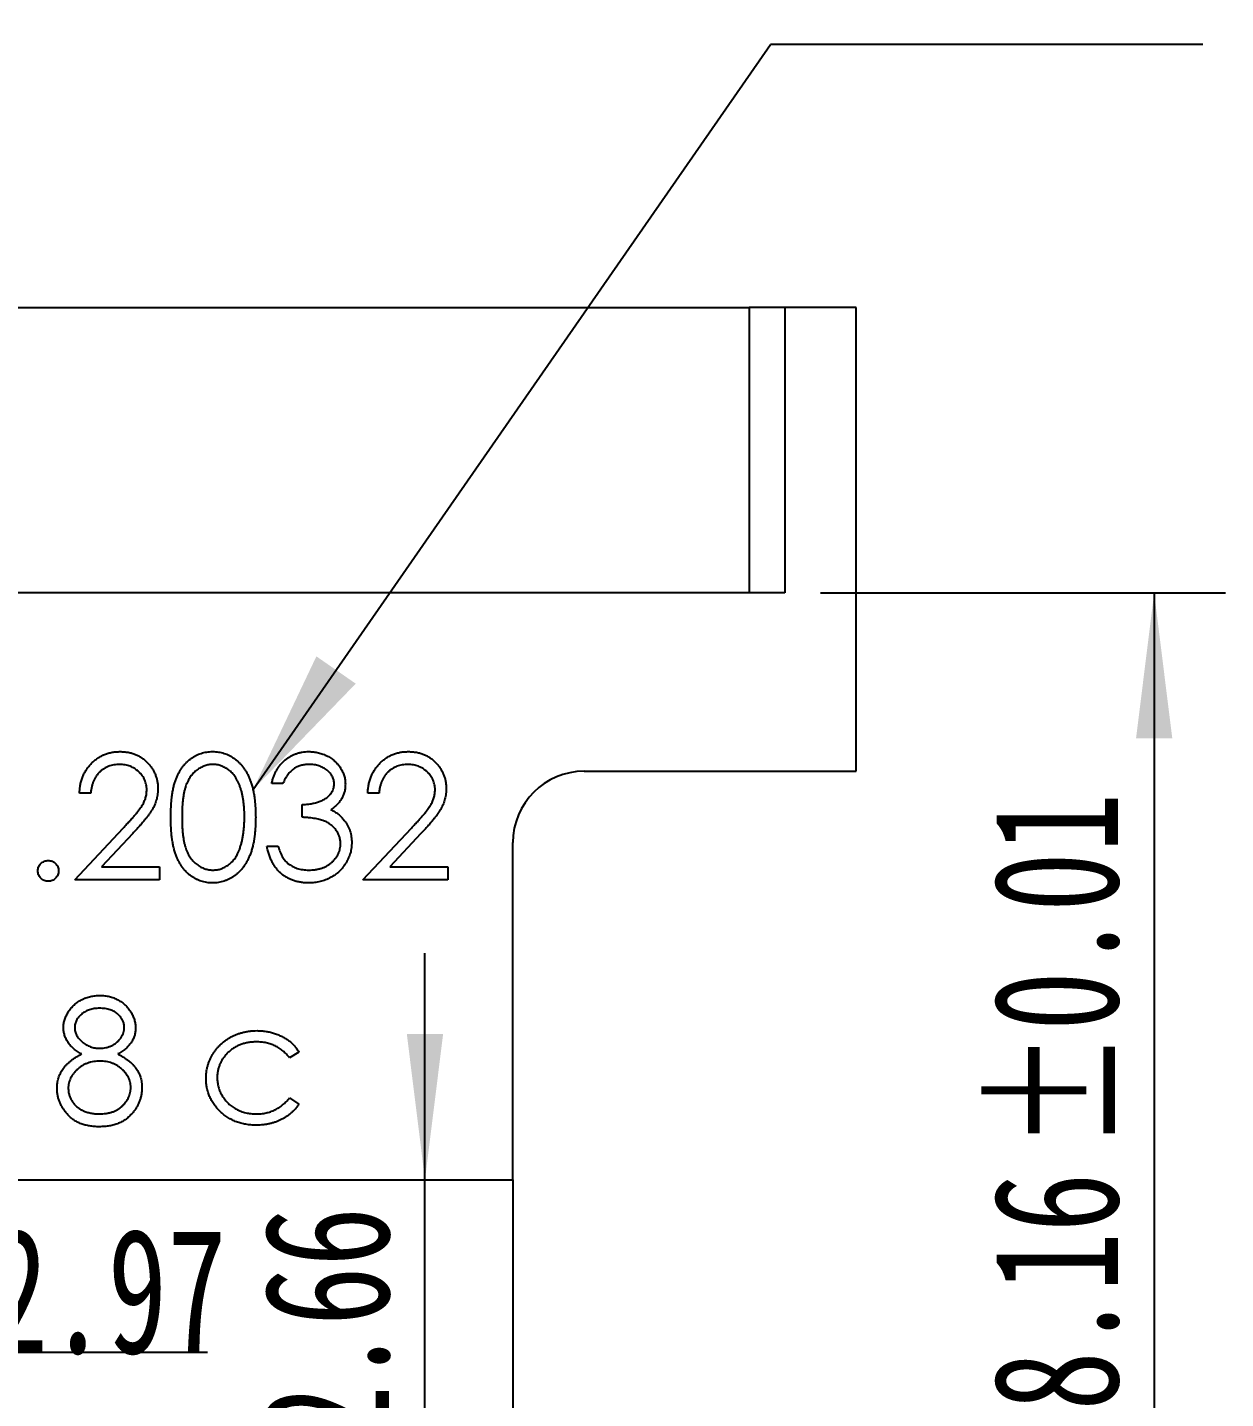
# Model space of a CAD drawing. Header units: millimetres. Extents: x 0 to 210, y 0 to 297.
# Drawn here: x 100.67 to 134.24, y 156.92 to 195.34 of the extents above; entities that cross this region are included whole.
import ezdxf

# ---------------------------------------------------------------- set-up
doc = ezdxf.new("R2010")
doc.units = ezdxf.units.MM
doc.layers.add('根据设置的颜色创建', color=7, linetype='Continuous', lineweight=25)
doc.styles.add('SLDTEXTSTYLE0', font='TXT', dxfattribs={"width": 0.7, "bigfont": 'bigfont'})
doc.styles.add('SLDTEXTSTYLE5', font='TXT', dxfattribs={"width": 0.7})
doc.dimstyles.new('SLDDIMSTYLE1', dxfattribs={"dimtxt": 3.5, "dimasz": 4.08, "dimexe": 0, "dimexo": 0.0625, "dimgap": 0.875, "dimtad": 2, "dimrnd": 1e-09, "dimzin": 12, "dimdsep": 46, "dimtxsty": 'SLDTEXTSTYLE5', "dimsah": 1, "dimcen": 0.09, "dimadec": 0, "dimazin": 3, "dimtfac": 1, "dimtmove": 0, "dimatfit": 0, "dimfxl": 0, "dimfrac": 2, "dimtolj": 1, "dimtzin": 12, "dimarcsym": 0})
doc.dimstyles.new('SLDDIMSTYLE3', dxfattribs={"dimtxt": 3.5, "dimasz": 4.08, "dimexe": 0, "dimexo": 0.0625, "dimgap": 0.875, "dimtad": 2, "dimrnd": 1e-09, "dimzin": 12, "dimdsep": 46, "dimtxsty": 'SLDTEXTSTYLE5', "dimsah": 1, "dimcen": 0.09, "dimadec": 0, "dimazin": 3, "dimtol": 1, "dimtp": 0.01, "dimtm": 0.01, "dimtfac": 1, "dimtofl": 0, "dimtmove": 0, "dimatfit": 3, "dimfxl": 0, "dimfrac": 2, "dimtolj": 1, "dimarcsym": 0})
doc.dimstyles.new('SLDDIMSTYLE4', dxfattribs={"dimtxt": 3.5, "dimasz": 4.08, "dimexe": 0, "dimexo": 0.0625, "dimgap": 0.875, "dimtad": 0, "dimtih": 1, "dimtoh": 1, "dimrnd": 1e-09, "dimzin": 12, "dimdsep": 46, "dimtxsty": 'SLDTEXTSTYLE5', "dimsah": 1, "dimcen": 0, "dimadec": 0, "dimazin": 3, "dimtfac": 1, "dimtofl": 0, "dimtmove": 1, "dimatfit": 3, "dimfxl": 0, "dimfrac": 2, "dimtolj": 1, "dimtzin": 12, "dimarcsym": 0})
doc.dimstyles.new('SLDDIMSTYLE6', dxfattribs={"dimtxt": 0.18, "dimasz": 4.08, "dimexe": 0, "dimexo": 0.0625, "dimgap": 0, "dimtad": 0, "dimtih": 1, "dimtoh": 1, "dimdec": 0, "dimrnd": 1e-09, "dimzin": 0, "dimdsep": 46, "dimtxsty": 'Standard', "dimsah": 1, "dimcen": 0.09, "dimadec": 0, "dimazin": 0, "dimtfac": 4.08, "dimtdec": 0, "dimtofl": 0, "dimtmove": 0, "dimatfit": 3, "dimfxl": 0, "dimfrac": 2, "dimtolj": 1, "dimtzin": 0, "dimarcsym": 0})

# ---------------------------------------------------------------- blocks, each defined once
blk = doc.blocks.new('_D_1')
at = {"layer": '根据设置的颜色创建'}
for p, q in [((111.808, 163.052), (111.808, 169.402)), ((111.808, 150.393), (111.808, 163.052)), ((111.808, 150.393), (111.808, 144.043))]:
    blk.add_line(p, q, dxfattribs=at)
for points in [[(111.808, 163.052), (112.316, 167.132), (111.3, 167.132)], [(111.808, 150.393), (111.3, 146.313), (112.316, 146.313)]]:
    blk.add_solid(points, dxfattribs=at)
at = {"layer": '根据设置的颜色创建', "insert": (107.296, 153.955), "char_height": 3.5, "attachment_point": 1, "rotation": 90, "style": 'SLDTEXTSTYLE5'}
blk.add_mtext('12.66', dxfattribs=at)
blk = doc.blocks.new('_D_5')
at = {"layer": '根据设置的颜色创建'}
for p, q in [((122.891, 179.499), (134.237, 179.499)), ((132.237, 179.499), (132.237, 131.343)), ((129.769, 131.343), (134.237, 131.343))]:
    blk.add_line(p, q, dxfattribs=at)
for points in [[(132.237, 179.499), (131.729, 175.419), (132.745, 175.419)], [(132.237, 131.343), (132.745, 135.423), (131.729, 135.423)]]:
    blk.add_solid(points, dxfattribs=at)
at = {"layer": '根据设置的颜色创建', "char_height": 3.5, "attachment_point": 1, "rotation": 90, "style": 'SLDTEXTSTYLE5'}
for s, insert in [('±0.01', (127.726, 163.893)), ('48.16', (127.726, 154.914))]:
    blk.add_mtext(s, dxfattribs=dict(at, insert=insert))
blk = doc.blocks.new('SW_SYMBOL_HOLE_DEPTH')
at = {"layer": '根据设置的颜色创建', "color": 0}
for p, q in [((0, 875), (800, 875)), ((400, 875), (400, 75)), ((100, 555), (400, 75)), ((700, 555), (400, 75))]:
    blk.add_line(p, q, dxfattribs=at)
blk = doc.blocks.new('_D_7')
at = {"layer": '根据设置的颜色创建'}
for p, q in [((85.036, 163.729), (80.362, 168.027)), ((85.036, 163.729), (91.03, 158.217)), ((91.03, 158.217), (105.712, 158.217))]:
    blk.add_line(p, q, dxfattribs=at)
blk.add_solid([(85.036, 163.729), (82.377, 166.865), (81.689, 166.117)], dxfattribs=at)
at = {"layer": '根据设置的颜色创建', "xscale": 0.004511737089201878, "yscale": 0.004511737089201878, "zscale": 0.004511737089201878}
blk.add_blockref('SW_SYMBOL_HOLE_DEPTH', (95.684, 157.698), dxfattribs=at)
at = {"layer": '根据设置的颜色创建', "char_height": 3.5, "attachment_point": 1, "style": 'SLDTEXTSTYLE5'}
for s, insert in [('R1', (92.617, 161.689)), ('2.97', (99.583, 161.689))]:
    blk.add_mtext(s, dxfattribs=dict(at, insert=insert))
blk = doc.blocks.new('SW_NOTE_0_1')
at = {"layer": '根据设置的颜色创建', "color": 0}
blk.add_line((12.12, 0), (0, 0), dxfattribs=at)
at = {"layer": '根据设置的颜色创建', "color": 0, "insert": (0.441, 4.599), "char_height": 3.5, "attachment_point": 1, "style": 'SLDTEXTSTYLE0'}
blk.add_mtext('激光打标', dxfattribs=at)

msp = doc.modelspace()

# ---------------------------------------------------------------- linework, layer by layer
at = {"color": 7, "linetype": 'Continuous', "lineweight": 25}
for p, q in [((74.891, 187.499), (120.891, 187.499)), ((120.891, 187.499), (120.891, 179.499)), ((121.891, 187.499), (120.891, 187.499)), ((121.891, 187.499), (121.891, 179.499)), ((123.891, 187.499), (121.891, 187.499)), ((123.891, 174.499), (123.891, 187.499)), ((121.891, 179.499), (74.891, 179.499)), ((116.269, 174.499), (123.891, 174.499)), ((107.827, 174.153), (107.513, 174.153)), ((102.443, 173.883), (102.129, 173.883)), ((110.52, 173.883), (110.206, 173.883)), ((108.366, 173.21), (108.366, 173.569)), ((101.994, 171.46), (103.351, 172.909)), ((103.619, 172.754), (102.744, 171.819)), ((110.071, 171.46), (111.428, 172.909)), ((111.696, 172.754), (110.821, 171.819)), ((107.379, 172.403), (107.693, 172.403)), ((114.269, 163.052), (114.269, 172.499)), ((102.744, 171.819), (104.372, 171.819)), ((104.372, 171.819), (104.372, 171.46)), ((110.821, 171.819), (112.449, 171.819)), ((112.449, 171.819), (112.449, 171.46)), ((104.372, 171.46), (101.994, 171.46)), ((112.449, 171.46), (110.071, 171.46)), ((108.276, 166.63), (108.013, 166.467)), ((108.013, 165.345), (108.276, 165.172)), ((86.772, 163.052), (114.269, 163.052)), ((114.269, 163.052), (114.269, 150.393))]:
    msp.add_line(p, q, dxfattribs=at)
msp.add_arc((116.269, 172.499), 2, 90, 180, dxfattribs=at)
for points, knots in [([(102.129, 173.883), (102.131, 173.925), (102.135, 174.007), (102.154, 174.126), (102.181, 174.24), (102.219, 174.348), (102.266, 174.451), (102.323, 174.548), (102.39, 174.639), (102.466, 174.723), (102.549, 174.8), (102.638, 174.867), (102.732, 174.923), (102.83, 174.97), (102.934, 175.006), (103.041, 175.032), (103.154, 175.048), (103.231, 175.049), (103.27, 175.05)], [0, 0, 0, 0, 0.068791, 0.135103, 0.198979, 0.261904, 0.323495, 0.385195, 0.446969, 0.509765, 0.572251, 0.633405, 0.693251, 0.752583, 0.812579, 0.873275, 0.93555, 1, 1, 1, 1]), ([(103.27, 175.05), (103.309, 175.049), (103.384, 175.047), (103.494, 175.032), (103.599, 175.008), (103.698, 174.975), (103.791, 174.93), (103.878, 174.877), (103.961, 174.814), (104.036, 174.741), (104.104, 174.663), (104.164, 174.579), (104.214, 174.493), (104.256, 174.404), (104.287, 174.31), (104.311, 174.213), (104.324, 174.112), (104.326, 174.044), (104.327, 174.01)], [0, 0, 0, 0, 0.069475, 0.136517, 0.200789, 0.26383, 0.325735, 0.387291, 0.449509, 0.512968, 0.576275, 0.63758, 0.697903, 0.757172, 0.816599, 0.876653, 0.93729, 1, 1, 1, 1]), ([(104.686, 173.209), (104.687, 173.265), (104.687, 173.374), (104.694, 173.533), (104.706, 173.682), (104.722, 173.821), (104.742, 173.95), (104.768, 174.069), (104.798, 174.179), (104.833, 174.28), (104.872, 174.372), (104.914, 174.459), (104.962, 174.539), (105.012, 174.614), (105.066, 174.683), (105.123, 174.746), (105.186, 174.803), (105.251, 174.855), (105.32, 174.901), (105.391, 174.941), (105.464, 174.975), (105.539, 175.002), (105.615, 175.024), (105.694, 175.039), (105.775, 175.049), (105.829, 175.05), (105.857, 175.05)], [0, 0, 0, 0, 0.068595, 0.133246, 0.194313, 0.251279, 0.304513, 0.354235, 0.400481, 0.443411, 0.484015, 0.523252, 0.561042, 0.5979, 0.633518, 0.668314, 0.702496, 0.736685, 0.770293, 0.803437, 0.835913, 0.86846, 0.900847, 0.933467, 0.966258, 1, 1, 1, 1]), ([(105.857, 175.05), (105.884, 175.05), (105.94, 175.049), (106.022, 175.039), (106.102, 175.024), (106.179, 175.002), (106.255, 174.975), (106.329, 174.941), (106.402, 174.901), (106.471, 174.854), (106.538, 174.802), (106.602, 174.744), (106.661, 174.679), (106.718, 174.608), (106.77, 174.531), (106.82, 174.448), (106.864, 174.358), (106.907, 174.263), (106.944, 174.16), (106.977, 174.049), (107.004, 173.93), (107.026, 173.802), (107.043, 173.665), (107.056, 173.521), (107.063, 173.367), (107.064, 173.263), (107.065, 173.209)], [0, 0, 0, 0, 0.033788, 0.067194, 0.099862, 0.132567, 0.165151, 0.197913, 0.231319, 0.265083, 0.299255, 0.334399, 0.369943, 0.406284, 0.444064, 0.482998, 0.523354, 0.565537, 0.609613, 0.656391, 0.705885, 0.758325, 0.813832, 0.872795, 0.934722, 1, 1, 1, 1]), ([(107.513, 174.153), (107.522, 174.188), (107.538, 174.257), (107.573, 174.355), (107.611, 174.448), (107.656, 174.534), (107.706, 174.615), (107.763, 174.689), (107.824, 174.757), (107.892, 174.818), (107.963, 174.873), (108.038, 174.92), (108.117, 174.96), (108.198, 174.993), (108.283, 175.018), (108.371, 175.037), (108.462, 175.048), (108.524, 175.049), (108.555, 175.05)], [0, 0, 0, 0, 0.0726253, 0.1419766, 0.2089849, 0.2739569, 0.3368893, 0.398745, 0.4601159, 0.5208249, 0.5809945, 0.6401519, 0.6986225, 0.7572711, 0.8164267, 0.876254, 0.9371653, 1, 1, 1, 1]), ([(108.555, 175.05), (108.601, 175.049), (108.691, 175.046), (108.824, 175.021), (108.952, 174.982), (109.074, 174.927), (109.187, 174.86), (109.288, 174.78), (109.375, 174.689), (109.448, 174.588), (109.505, 174.48), (109.547, 174.37), (109.572, 174.256), (109.576, 174.179), (109.577, 174.141)], [0, 0, 0, 0, 0.090254, 0.17854, 0.266093, 0.354631, 0.441886, 0.525747, 0.608114, 0.690197, 0.770821, 0.848326, 0.924012, 1, 1, 1, 1]), ([(110.206, 173.883), (110.208, 173.925), (110.212, 174.007), (110.231, 174.126), (110.257, 174.24), (110.296, 174.348), (110.343, 174.451), (110.4, 174.548), (110.467, 174.639), (110.543, 174.723), (110.626, 174.8), (110.715, 174.867), (110.809, 174.923), (110.907, 174.97), (111.01, 175.006), (111.118, 175.032), (111.231, 175.048), (111.308, 175.049), (111.347, 175.05)], [0, 0, 0, 0, 0.068791, 0.135103, 0.198979, 0.261904, 0.323495, 0.385195, 0.446969, 0.509765, 0.572251, 0.633405, 0.693251, 0.752583, 0.812579, 0.873275, 0.93555, 1, 1, 1, 1]), ([(111.347, 175.05), (111.385, 175.049), (111.461, 175.047), (111.571, 175.032), (111.676, 175.008), (111.775, 174.975), (111.868, 174.93), (111.955, 174.877), (112.038, 174.814), (112.113, 174.741), (112.181, 174.663), (112.241, 174.579), (112.291, 174.493), (112.333, 174.404), (112.364, 174.31), (112.388, 174.213), (112.401, 174.112), (112.403, 174.044), (112.404, 174.01)], [0, 0, 0, 0, 0.0694755, 0.1365168, 0.2007888, 0.2638297, 0.325735, 0.3872907, 0.4495092, 0.5129678, 0.5762752, 0.6375801, 0.6979026, 0.7571721, 0.8165985, 0.8766532, 0.9372896, 1, 1, 1, 1]), ([(103.254, 174.691), (103.227, 174.69), (103.173, 174.689), (103.094, 174.679), (103.019, 174.662), (102.947, 174.639), (102.878, 174.61), (102.813, 174.573), (102.752, 174.529), (102.695, 174.479), (102.642, 174.424), (102.596, 174.363), (102.555, 174.296), (102.52, 174.224), (102.491, 174.146), (102.469, 174.063), (102.452, 173.975), (102.446, 173.915), (102.443, 173.883)], [0, 0, 0, 0, 0.064439, 0.126547, 0.186887, 0.245878, 0.304041, 0.362191, 0.420976, 0.48066, 0.5406, 0.600689, 0.661936, 0.724443, 0.789038, 0.856314, 0.926352, 1, 1, 1, 1]), ([(104.013, 173.982), (104.013, 174.005), (104.011, 174.053), (104, 174.122), (103.984, 174.188), (103.96, 174.252), (103.928, 174.314), (103.89, 174.372), (103.845, 174.429), (103.794, 174.482), (103.737, 174.531), (103.678, 174.574), (103.615, 174.61), (103.549, 174.64), (103.479, 174.663), (103.407, 174.679), (103.332, 174.689), (103.28, 174.69), (103.254, 174.691)], [0, 0, 0, 0, 0.061965, 0.122122, 0.180988, 0.239933, 0.299906, 0.359989, 0.421776, 0.486576, 0.551535, 0.615018, 0.677259, 0.73973, 0.80305, 0.866495, 0.931973, 1, 1, 1, 1]), ([(105.867, 174.691), (105.828, 174.689), (105.751, 174.685), (105.636, 174.656), (105.527, 174.606), (105.439, 174.551), (105.373, 174.499), (105.326, 174.454), (105.281, 174.404), (105.241, 174.35), (105.203, 174.291), (105.168, 174.228), (105.136, 174.16), (105.107, 174.088), (105.081, 174.008), (105.06, 173.92), (105.041, 173.824), (105.027, 173.718), (105.015, 173.604), (105.007, 173.481), (105.001, 173.349), (105.001, 173.257), (105.001, 173.21)], [0, 0, 0, 0, 0.0603866, 0.1208832, 0.1827546, 0.247811, 0.2812991, 0.3150876, 0.3497024, 0.3848566, 0.4209662, 0.4585112, 0.4971747, 0.537602, 0.580503, 0.6274675, 0.6783882, 0.7339832, 0.7937467, 0.8577137, 0.9266979, 1, 1, 1, 1]), ([(106.751, 173.21), (106.75, 173.252), (106.749, 173.335), (106.745, 173.455), (106.734, 173.57), (106.722, 173.679), (106.705, 173.781), (106.686, 173.879), (106.661, 173.97), (106.634, 174.056), (106.603, 174.135), (106.569, 174.209), (106.533, 174.278), (106.494, 174.342), (106.452, 174.4), (106.406, 174.451), (106.358, 174.498), (106.292, 174.552), (106.204, 174.606), (106.095, 174.656), (105.982, 174.685), (105.905, 174.689), (105.867, 174.691)], [0, 0, 0, 0, 0.065681, 0.128486, 0.188175, 0.245106, 0.299448, 0.350823, 0.399942, 0.446672, 0.491255, 0.533376, 0.573853, 0.612526, 0.649597, 0.685532, 0.720106, 0.753838, 0.818925, 0.880493, 0.940311, 1, 1, 1, 1]), ([(108.559, 174.691), (108.52, 174.69), (108.442, 174.687), (108.329, 174.663), (108.225, 174.625), (108.145, 174.58), (108.087, 174.535), (108.044, 174.496), (108.003, 174.453), (107.965, 174.402), (107.927, 174.348), (107.892, 174.288), (107.858, 174.222), (107.838, 174.176), (107.827, 174.153)], [0, 0, 0, 0, 0.122712, 0.239685, 0.351816, 0.463766, 0.520818, 0.579448, 0.640604, 0.705298, 0.773634, 0.844669, 0.920057, 1, 1, 1, 1]), ([(109.263, 174.142), (109.263, 174.16), (109.262, 174.197), (109.252, 174.25), (109.236, 174.301), (109.215, 174.351), (109.186, 174.399), (109.151, 174.444), (109.11, 174.488), (109.064, 174.529), (109.013, 174.567), (108.958, 174.6), (108.899, 174.628), (108.838, 174.652), (108.773, 174.669), (108.704, 174.682), (108.633, 174.689), (108.584, 174.691), (108.559, 174.691)], [0, 0, 0, 0, 0.055275, 0.109966, 0.163247, 0.218076, 0.273301, 0.330909, 0.390995, 0.454176, 0.518862, 0.583311, 0.648517, 0.715031, 0.782502, 0.852323, 0.924928, 1, 1, 1, 1]), ([(111.331, 174.691), (111.304, 174.69), (111.25, 174.689), (111.171, 174.679), (111.096, 174.662), (111.024, 174.639), (110.955, 174.61), (110.89, 174.573), (110.829, 174.529), (110.772, 174.479), (110.719, 174.424), (110.673, 174.363), (110.632, 174.296), (110.597, 174.224), (110.568, 174.146), (110.546, 174.063), (110.529, 173.975), (110.523, 173.915), (110.52, 173.883)], [0, 0, 0, 0, 0.064439, 0.126547, 0.186887, 0.245878, 0.304041, 0.362191, 0.420976, 0.48066, 0.5406, 0.600689, 0.661936, 0.724443, 0.789038, 0.856314, 0.926352, 1, 1, 1, 1]), ([(112.09, 173.982), (112.09, 174.005), (112.088, 174.053), (112.077, 174.122), (112.061, 174.188), (112.037, 174.252), (112.005, 174.314), (111.967, 174.372), (111.922, 174.429), (111.871, 174.482), (111.814, 174.531), (111.755, 174.574), (111.692, 174.61), (111.626, 174.64), (111.556, 174.663), (111.484, 174.679), (111.409, 174.689), (111.357, 174.69), (111.331, 174.691)], [0, 0, 0, 0, 0.061965, 0.122122, 0.180988, 0.239933, 0.299906, 0.359989, 0.421776, 0.486576, 0.551535, 0.615018, 0.677259, 0.73973, 0.80305, 0.866495, 0.931973, 1, 1, 1, 1]), ([(108.366, 173.569), (108.409, 173.57), (108.494, 173.571), (108.618, 173.589), (108.736, 173.613), (108.847, 173.65), (108.947, 173.693), (109.035, 173.743), (109.108, 173.798), (109.165, 173.86), (109.209, 173.926), (109.241, 173.995), (109.26, 174.068), (109.262, 174.117), (109.263, 174.142)], [0, 0, 0, 0, 0.110166, 0.215787, 0.318027, 0.417574, 0.51165, 0.596162, 0.672935, 0.74367, 0.810677, 0.874059, 0.936696, 1, 1, 1, 1]), ([(109.577, 174.141), (109.576, 174.104), (109.574, 174.031), (109.555, 173.926), (109.522, 173.826), (109.477, 173.732), (109.419, 173.644), (109.348, 173.563), (109.265, 173.487), (109.201, 173.443), (109.169, 173.421)], [0, 0, 0, 0, 0.128068, 0.250608, 0.37063, 0.490072, 0.610375, 0.734313, 0.863217, 1, 1, 1, 1]), ([(103.351, 172.909), (103.385, 172.943), (103.448, 173.01), (103.538, 173.106), (103.618, 173.196), (103.69, 173.279), (103.752, 173.355), (103.807, 173.424), (103.851, 173.486), (103.899, 173.559), (103.945, 173.648), (103.985, 173.756), (104.009, 173.868), (104.012, 173.944), (104.013, 173.982)], [0, 0, 0, 0, 0.110803, 0.212829, 0.306101, 0.390647, 0.466924, 0.534481, 0.593587, 0.644557, 0.7362, 0.825024, 0.911986, 1, 1, 1, 1]), ([(104.327, 174.01), (104.326, 173.961), (104.322, 173.864), (104.294, 173.722), (104.249, 173.585), (104.195, 173.474), (104.14, 173.385), (104.091, 173.311), (104.034, 173.232), (103.967, 173.148), (103.893, 173.057), (103.81, 172.961), (103.717, 172.859), (103.653, 172.79), (103.619, 172.754)], [0, 0, 0, 0, 0.098702, 0.195672, 0.292422, 0.391343, 0.444462, 0.504229, 0.570352, 0.642546, 0.722288, 0.807921, 0.90047, 1, 1, 1, 1]), ([(111.428, 172.909), (111.461, 172.943), (111.525, 173.01), (111.615, 173.106), (111.695, 173.196), (111.767, 173.279), (111.829, 173.355), (111.884, 173.424), (111.928, 173.486), (111.976, 173.559), (112.022, 173.648), (112.062, 173.756), (112.086, 173.868), (112.089, 173.944), (112.09, 173.982)], [0, 0, 0, 0, 0.110803, 0.212829, 0.306101, 0.390647, 0.466924, 0.534481, 0.593587, 0.644557, 0.7362, 0.825024, 0.911986, 1, 1, 1, 1]), ([(112.404, 174.01), (112.403, 173.961), (112.399, 173.864), (112.371, 173.722), (112.326, 173.585), (112.272, 173.474), (112.217, 173.385), (112.168, 173.311), (112.111, 173.232), (112.044, 173.148), (111.97, 173.057), (111.887, 172.961), (111.794, 172.859), (111.73, 172.79), (111.696, 172.754)], [0, 0, 0, 0, 0.098702, 0.195672, 0.292422, 0.391343, 0.444462, 0.504229, 0.570352, 0.642546, 0.722288, 0.807921, 0.90047, 1, 1, 1, 1]), ([(109.169, 173.421), (109.206, 173.403), (109.28, 173.367), (109.38, 173.297), (109.472, 173.217), (109.522, 173.154), (109.548, 173.122)], [0, 0, 0, 0, 0.2538796, 0.5030089, 0.7502911, 1, 1, 1, 1]), ([(105.857, 171.371), (105.829, 171.371), (105.775, 171.372), (105.694, 171.381), (105.616, 171.397), (105.539, 171.418), (105.465, 171.444), (105.393, 171.479), (105.322, 171.518), (105.254, 171.563), (105.189, 171.614), (105.127, 171.671), (105.069, 171.734), (105.016, 171.804), (104.965, 171.879), (104.918, 171.959), (104.874, 172.046), (104.835, 172.14), (104.8, 172.241), (104.768, 172.351), (104.744, 172.471), (104.723, 172.6), (104.706, 172.739), (104.695, 172.887), (104.687, 173.045), (104.687, 173.153), (104.686, 173.209)], [0, 0, 0, 0, 0.033787, 0.066622, 0.099285, 0.131361, 0.163585, 0.196104, 0.228902, 0.262158, 0.295991, 0.330218, 0.36506, 0.400951, 0.43762, 0.475708, 0.515381, 0.556414, 0.599765, 0.646424, 0.696431, 0.749782, 0.806573, 0.867436, 0.931887, 1, 1, 1, 1]), ([(105.001, 173.21), (105.001, 173.164), (105.001, 173.073), (105.007, 172.941), (105.015, 172.818), (105.026, 172.704), (105.042, 172.599), (105.059, 172.502), (105.081, 172.414), (105.106, 172.334), (105.135, 172.262), (105.167, 172.194), (105.201, 172.131), (105.239, 172.072), (105.281, 172.018), (105.325, 171.968), (105.373, 171.923), (105.439, 171.87), (105.527, 171.814), (105.638, 171.766), (105.751, 171.735), (105.829, 171.731), (105.867, 171.73)], [0, 0, 0, 0, 0.072951, 0.141584, 0.205926, 0.265301, 0.320597, 0.371817, 0.41879, 0.461699, 0.502134, 0.540804, 0.578181, 0.614297, 0.649678, 0.684299, 0.718359, 0.752081, 0.817652, 0.879722, 0.939966, 1, 1, 1, 1]), ([(107.065, 173.209), (107.064, 173.155), (107.063, 173.051), (107.056, 172.899), (107.043, 172.755), (107.027, 172.619), (107.004, 172.492), (106.977, 172.373), (106.946, 172.262), (106.908, 172.16), (106.867, 172.065), (106.822, 171.976), (106.774, 171.893), (106.721, 171.816), (106.665, 171.745), (106.604, 171.68), (106.541, 171.621), (106.473, 171.568), (106.403, 171.522), (106.331, 171.481), (106.256, 171.448), (106.18, 171.419), (106.102, 171.397), (106.022, 171.382), (105.94, 171.372), (105.884, 171.371), (105.857, 171.371)], [0, 0, 0, 0, 0.065063, 0.126773, 0.185516, 0.240765, 0.29298, 0.34225, 0.388919, 0.432776, 0.474628, 0.514775, 0.553606, 0.591426, 0.628028, 0.663804, 0.698984, 0.733591, 0.767628, 0.801208, 0.834264, 0.866981, 0.89972, 0.932702, 0.966176, 1, 1, 1, 1]), ([(106.618, 172.33), (106.629, 172.362), (106.65, 172.425), (106.678, 172.523), (106.699, 172.627), (106.719, 172.734), (106.732, 172.846), (106.743, 172.964), (106.749, 173.085), (106.75, 173.168), (106.751, 173.21)], [0, 0, 0, 0, 0.1105883, 0.2245418, 0.3425035, 0.4643241, 0.590756, 0.7222275, 0.8588428, 1, 1, 1, 1]), ([(109.443, 172.47), (109.441, 172.503), (109.438, 172.568), (109.415, 172.663), (109.377, 172.756), (109.323, 172.843), (109.258, 172.923), (109.181, 172.996), (109.093, 173.055), (109.012, 173.096), (108.94, 173.124), (108.879, 173.143), (108.81, 173.159), (108.735, 173.173), (108.653, 173.186), (108.563, 173.196), (108.467, 173.205), (108.4, 173.208), (108.366, 173.21)], [0, 0, 0, 0, 0.066909, 0.133485, 0.201035, 0.271234, 0.34288, 0.413836, 0.485977, 0.56023, 0.599884, 0.644055, 0.691892, 0.744688, 0.801492, 0.862858, 0.929328, 1, 1, 1, 1]), ([(109.548, 173.122), (109.565, 173.099), (109.598, 173.053), (109.639, 172.98), (109.677, 172.905), (109.706, 172.828), (109.729, 172.749), (109.745, 172.668), (109.755, 172.585), (109.756, 172.528), (109.757, 172.5)], [0, 0, 0, 0, 0.128136, 0.254173, 0.378112, 0.501712, 0.623986, 0.747096, 0.872875, 1, 1, 1, 1]), ([(105.867, 171.73), (105.906, 171.731), (105.983, 171.734), (106.096, 171.765), (106.206, 171.812), (106.292, 171.867), (106.358, 171.919), (106.405, 171.963), (106.448, 172.013), (106.489, 172.067), (106.526, 172.126), (106.56, 172.19), (106.591, 172.258), (106.609, 172.306), (106.618, 172.33)], [0, 0, 0, 0, 0.1128134, 0.2253939, 0.3395948, 0.4596754, 0.5217352, 0.5839258, 0.6481741, 0.713881, 0.7810045, 0.8514509, 0.9240507, 1, 1, 1, 1]), ([(108.546, 171.371), (108.509, 171.371), (108.435, 171.373), (108.327, 171.385), (108.223, 171.406), (108.125, 171.435), (108.031, 171.471), (107.942, 171.517), (107.858, 171.57), (107.779, 171.632), (107.705, 171.701), (107.638, 171.779), (107.577, 171.864), (107.524, 171.957), (107.477, 172.057), (107.437, 172.165), (107.403, 172.281), (107.387, 172.361), (107.379, 172.403)], [0, 0, 0, 0, 0.065541, 0.128963, 0.190377, 0.250092, 0.308548, 0.366398, 0.424542, 0.48317, 0.542243, 0.601739, 0.662506, 0.724856, 0.789128, 0.856346, 0.926295, 1, 1, 1, 1]), ([(107.693, 172.403), (107.701, 172.376), (107.717, 172.323), (107.744, 172.248), (107.775, 172.179), (107.808, 172.115), (107.843, 172.057), (107.882, 172.006), (107.922, 171.958), (107.952, 171.932), (107.967, 171.919)], [0, 0, 0, 0, 0.14977, 0.291316, 0.425966, 0.55216, 0.671527, 0.786122, 0.895325, 1, 1, 1, 1]), ([(109.757, 172.5), (109.755, 172.451), (109.752, 172.353), (109.72, 172.209), (109.67, 172.068), (109.599, 171.933), (109.514, 171.806), (109.411, 171.693), (109.294, 171.596), (109.163, 171.515), (109.022, 171.45), (108.87, 171.405), (108.711, 171.375), (108.602, 171.372), (108.546, 171.371)], [0, 0, 0, 0, 0.079648, 0.158922, 0.239619, 0.322609, 0.406035, 0.487602, 0.569685, 0.653036, 0.737436, 0.822478, 0.909748, 1, 1, 1, 1]), ([(108.552, 171.73), (108.584, 171.73), (108.648, 171.731), (108.742, 171.742), (108.831, 171.759), (108.914, 171.783), (108.993, 171.814), (109.067, 171.853), (109.135, 171.898), (109.199, 171.95), (109.256, 172.006), (109.306, 172.065), (109.348, 172.127), (109.383, 172.191), (109.41, 172.257), (109.428, 172.326), (109.441, 172.397), (109.442, 172.446), (109.443, 172.47)], [0, 0, 0, 0, 0.076072, 0.148752, 0.218403, 0.28576, 0.350598, 0.414964, 0.478069, 0.541761, 0.60435, 0.664075, 0.721464, 0.777587, 0.832644, 0.887844, 0.94346, 1, 1, 1, 1]), ([(100.962, 171.707), (100.963, 171.727), (100.965, 171.765), (100.982, 171.821), (101.009, 171.871), (101.046, 171.915), (101.091, 171.952), (101.141, 171.979), (101.196, 171.995), (101.234, 171.998), (101.254, 171.999)], [0, 0, 0, 0, 0.129097, 0.252046, 0.373905, 0.501038, 0.628171, 0.751376, 0.872426, 1, 1, 1, 1]), ([(101.254, 171.999), (101.273, 171.998), (101.311, 171.995), (101.367, 171.98), (101.417, 171.952), (101.461, 171.915), (101.498, 171.871), (101.527, 171.821), (101.542, 171.765), (101.544, 171.727), (101.545, 171.707)], [0, 0, 0, 0, 0.127519, 0.249986, 0.371792, 0.49887, 0.625948, 0.748492, 0.870959, 1, 1, 1, 1]), ([(107.967, 171.919), (107.987, 171.904), (108.026, 171.874), (108.089, 171.835), (108.157, 171.802), (108.228, 171.776), (108.303, 171.755), (108.383, 171.741), (108.466, 171.731), (108.523, 171.73), (108.552, 171.73)], [0, 0, 0, 0, 0.118271, 0.236178, 0.355663, 0.475904, 0.600127, 0.728608, 0.861313, 1, 1, 1, 1]), ([(101.254, 171.415), (101.234, 171.416), (101.196, 171.419), (101.141, 171.436), (101.091, 171.463), (101.046, 171.5), (101.01, 171.545), (100.982, 171.595), (100.965, 171.65), (100.963, 171.688), (100.962, 171.707)], [0, 0, 0, 0, 0.127757, 0.249414, 0.372796, 0.500111, 0.62861, 0.750643, 0.873768, 1, 1, 1, 1]), ([(101.545, 171.707), (101.544, 171.688), (101.542, 171.65), (101.527, 171.595), (101.498, 171.545), (101.461, 171.5), (101.417, 171.463), (101.367, 171.435), (101.312, 171.419), (101.273, 171.417), (101.254, 171.415)], [0, 0, 0, 0, 0.126178, 0.248821, 0.37154, 0.499984, 0.627244, 0.749226, 0.872298, 1, 1, 1, 1]), ([(101.68, 167.319), (101.682, 167.356), (101.685, 167.431), (101.712, 167.542), (101.755, 167.652), (101.814, 167.759), (101.887, 167.86), (101.975, 167.951), (102.076, 168.03), (102.188, 168.097), (102.31, 168.151), (102.438, 168.188), (102.57, 168.213), (102.66, 168.215), (102.706, 168.217)], [0, 0, 0, 0, 0.074058, 0.14887, 0.226668, 0.307735, 0.391157, 0.473929, 0.557928, 0.644989, 0.733364, 0.821092, 0.909287, 1, 1, 1, 1]), ([(102.706, 168.217), (102.75, 168.215), (102.838, 168.212), (102.967, 168.189), (103.09, 168.149), (103.208, 168.095), (103.317, 168.029), (103.414, 167.948), (103.499, 167.858), (103.57, 167.757), (103.628, 167.65), (103.668, 167.539), (103.694, 167.425), (103.698, 167.347), (103.699, 167.309)], [0, 0, 0, 0, 0.08941, 0.176306, 0.262626, 0.349446, 0.435498, 0.518928, 0.601355, 0.684256, 0.765807, 0.844877, 0.92228, 1, 1, 1, 1]), ([(102.688, 167.858), (102.664, 167.857), (102.616, 167.856), (102.545, 167.849), (102.478, 167.836), (102.414, 167.819), (102.353, 167.796), (102.296, 167.768), (102.242, 167.735), (102.191, 167.698), (102.145, 167.657), (102.105, 167.614), (102.071, 167.568), (102.042, 167.522), (102.021, 167.472), (102.006, 167.421), (101.995, 167.368), (101.994, 167.332), (101.994, 167.314)], [0, 0, 0, 0, 0.075243, 0.147209, 0.216447, 0.284025, 0.350655, 0.415031, 0.47963, 0.544652, 0.608044, 0.667828, 0.725114, 0.780992, 0.835527, 0.889438, 0.944072, 1, 1, 1, 1]), ([(103.385, 167.321), (103.385, 167.337), (103.384, 167.37), (103.375, 167.419), (103.36, 167.467), (103.341, 167.514), (103.315, 167.559), (103.285, 167.604), (103.248, 167.647), (103.207, 167.69), (103.16, 167.729), (103.107, 167.764), (103.05, 167.793), (102.987, 167.817), (102.919, 167.835), (102.847, 167.849), (102.769, 167.856), (102.716, 167.857), (102.688, 167.858)], [0, 0, 0, 0, 0.050902, 0.101034, 0.151084, 0.203062, 0.256248, 0.310847, 0.368769, 0.430015, 0.49252, 0.556049, 0.621996, 0.690192, 0.761385, 0.836356, 0.915487, 1, 1, 1, 1]), ([(102.191, 166.577), (102.151, 166.599), (102.072, 166.642), (101.968, 166.721), (101.878, 166.806), (101.806, 166.899), (101.749, 166.999), (101.71, 167.102), (101.684, 167.209), (101.681, 167.282), (101.68, 167.319)], [0, 0, 0, 0, 0.14586, 0.282426, 0.41085, 0.535029, 0.654701, 0.770133, 0.884556, 1, 1, 1, 1]), ([(101.994, 167.314), (101.995, 167.295), (101.996, 167.259), (102.007, 167.206), (102.022, 167.154), (102.047, 167.103), (102.077, 167.053), (102.113, 167.005), (102.157, 166.959), (102.206, 166.914), (102.259, 166.872), (102.316, 166.836), (102.375, 166.805), (102.435, 166.78), (102.499, 166.76), (102.564, 166.746), (102.632, 166.738), (102.678, 166.736), (102.701, 166.736)], [0, 0, 0, 0, 0.054564, 0.107826, 0.161924, 0.21751, 0.274498, 0.334815, 0.397555, 0.464755, 0.532901, 0.600097, 0.665354, 0.731084, 0.796883, 0.863292, 0.930831, 1, 1, 1, 1]), ([(102.701, 166.736), (102.731, 166.737), (102.79, 166.739), (102.877, 166.755), (102.962, 166.78), (103.043, 166.815), (103.12, 166.859), (103.187, 166.911), (103.246, 166.97), (103.296, 167.036), (103.334, 167.107), (103.364, 167.177), (103.382, 167.249), (103.384, 167.297), (103.385, 167.321)], [0, 0, 0, 0, 0.08969, 0.178494, 0.266838, 0.356558, 0.445334, 0.530806, 0.614076, 0.697707, 0.779142, 0.855354, 0.928557, 1, 1, 1, 1]), ([(103.699, 167.309), (103.698, 167.271), (103.695, 167.196), (103.671, 167.087), (103.631, 166.986), (103.577, 166.89), (103.506, 166.801), (103.419, 166.719), (103.318, 166.642), (103.241, 166.599), (103.202, 166.577)], [0, 0, 0, 0, 0.121904, 0.239413, 0.35541, 0.472091, 0.592859, 0.718703, 0.854892, 1, 1, 1, 1]), ([(105.674, 165.885), (105.674, 165.915), (105.675, 165.975), (105.685, 166.064), (105.698, 166.152), (105.72, 166.238), (105.745, 166.322), (105.778, 166.405), (105.816, 166.486), (105.859, 166.565), (105.908, 166.641), (105.962, 166.713), (106.019, 166.781), (106.082, 166.844), (106.148, 166.903), (106.219, 166.958), (106.295, 167.008), (106.374, 167.055), (106.456, 167.096), (106.542, 167.132), (106.63, 167.162), (106.72, 167.186), (106.813, 167.206), (106.908, 167.219), (107.006, 167.228), (107.072, 167.229), (107.105, 167.23)], [0, 0, 0, 0, 0.041291, 0.082136, 0.122636, 0.162831, 0.203007, 0.243526, 0.284173, 0.32541, 0.366855, 0.407551, 0.448187, 0.488683, 0.529015, 0.569843, 0.61137, 0.653238, 0.695446, 0.737751, 0.780043, 0.822807, 0.865978, 0.909595, 0.954231, 1, 1, 1, 1]), ([(107.105, 167.23), (107.147, 167.229), (107.231, 167.227), (107.355, 167.211), (107.477, 167.188), (107.595, 167.153), (107.708, 167.112), (107.813, 167.065), (107.909, 167.01), (107.997, 166.95), (108.077, 166.883), (108.15, 166.807), (108.218, 166.723), (108.257, 166.661), (108.276, 166.63)], [0, 0, 0, 0, 0.091269, 0.182081, 0.27191, 0.362049, 0.450066, 0.533976, 0.613602, 0.690198, 0.765413, 0.841437, 0.919733, 1, 1, 1, 1]), ([(107.082, 166.915), (107.044, 166.914), (106.968, 166.912), (106.857, 166.899), (106.752, 166.876), (106.651, 166.845), (106.555, 166.803), (106.464, 166.752), (106.378, 166.693), (106.298, 166.624), (106.225, 166.55), (106.162, 166.47), (106.107, 166.388), (106.064, 166.3), (106.029, 166.209), (106.006, 166.114), (105.99, 166.015), (105.989, 165.947), (105.988, 165.913)], [0, 0, 0, 0, 0.069522, 0.136921, 0.201969, 0.265462, 0.328248, 0.390817, 0.45355, 0.517542, 0.580738, 0.641922, 0.701597, 0.760313, 0.818757, 0.877718, 0.938094, 1, 1, 1, 1]), ([(108.013, 166.467), (107.984, 166.503), (107.928, 166.573), (107.829, 166.664), (107.724, 166.742), (107.611, 166.806), (107.489, 166.855), (107.36, 166.89), (107.224, 166.912), (107.13, 166.914), (107.082, 166.915)], [0, 0, 0, 0, 0.128324, 0.252584, 0.373506, 0.493364, 0.614609, 0.73847, 0.865995, 1, 1, 1, 1]), ([(101.501, 165.618), (101.501, 165.642), (101.502, 165.691), (101.51, 165.762), (101.523, 165.832), (101.54, 165.9), (101.563, 165.966), (101.592, 166.031), (101.625, 166.093), (101.663, 166.154), (101.707, 166.213), (101.757, 166.27), (101.814, 166.325), (101.877, 166.379), (101.946, 166.432), (102.022, 166.482), (102.104, 166.532), (102.161, 166.562), (102.191, 166.577)], [0, 0, 0, 0, 0.058854, 0.116315, 0.172675, 0.22878, 0.28458, 0.340257, 0.39663, 0.453507, 0.512318, 0.572648, 0.636022, 0.702363, 0.771483, 0.844184, 0.92007, 1, 1, 1, 1]), ([(103.202, 166.577), (103.231, 166.562), (103.287, 166.533), (103.366, 166.486), (103.439, 166.436), (103.507, 166.387), (103.569, 166.335), (103.624, 166.281), (103.674, 166.226), (103.717, 166.169), (103.755, 166.111), (103.788, 166.05), (103.816, 165.988), (103.839, 165.923), (103.857, 165.857), (103.87, 165.788), (103.877, 165.718), (103.878, 165.671), (103.879, 165.646)], [0, 0, 0, 0, 0.079525, 0.1551, 0.22722, 0.295911, 0.362056, 0.42552, 0.485813, 0.544495, 0.60146, 0.657841, 0.713974, 0.769468, 0.82613, 0.882885, 0.940701, 1, 1, 1, 1]), ([(102.709, 166.377), (102.677, 166.376), (102.616, 166.375), (102.527, 166.363), (102.441, 166.346), (102.359, 166.321), (102.281, 166.288), (102.207, 166.248), (102.136, 166.201), (102.071, 166.147), (102.011, 166.089), (101.959, 166.027), (101.914, 165.963), (101.878, 165.897), (101.849, 165.828), (101.829, 165.756), (101.817, 165.683), (101.815, 165.632), (101.815, 165.607)], [0, 0, 0, 0, 0.071269, 0.139812, 0.206497, 0.271535, 0.336082, 0.400528, 0.464984, 0.53005, 0.594423, 0.655583, 0.714849, 0.772115, 0.828999, 0.885122, 0.942079, 1, 1, 1, 1]), ([(103.565, 165.64), (103.564, 165.664), (103.562, 165.711), (103.551, 165.781), (103.531, 165.848), (103.503, 165.914), (103.467, 165.977), (103.424, 166.039), (103.372, 166.098), (103.314, 166.154), (103.25, 166.206), (103.183, 166.252), (103.112, 166.291), (103.037, 166.322), (102.959, 166.347), (102.879, 166.364), (102.795, 166.375), (102.738, 166.376), (102.709, 166.377)], [0, 0, 0, 0, 0.057339, 0.113063, 0.169181, 0.225775, 0.283826, 0.343454, 0.405907, 0.471392, 0.538003, 0.603064, 0.667602, 0.732225, 0.797005, 0.863048, 0.930357, 1, 1, 1, 1]), ([(102.685, 164.537), (102.638, 164.538), (102.546, 164.541), (102.413, 164.556), (102.289, 164.582), (102.173, 164.619), (102.066, 164.666), (101.969, 164.725), (101.879, 164.794), (101.8, 164.873), (101.73, 164.958), (101.669, 165.046), (101.617, 165.136), (101.574, 165.228), (101.541, 165.322), (101.518, 165.419), (101.503, 165.518), (101.501, 165.584), (101.501, 165.618)], [0, 0, 0, 0, 0.0785564, 0.1528628, 0.2235597, 0.2903749, 0.3554031, 0.4182912, 0.4803886, 0.5430726, 0.6049239, 0.6643983, 0.7219426, 0.7783749, 0.8338299, 0.8888612, 0.9440889, 1, 1, 1, 1]), ([(102.688, 164.896), (102.721, 164.897), (102.785, 164.898), (102.878, 164.909), (102.966, 164.926), (103.048, 164.951), (103.126, 164.981), (103.198, 165.021), (103.266, 165.065), (103.327, 165.118), (103.383, 165.174), (103.431, 165.234), (103.473, 165.296), (103.506, 165.36), (103.532, 165.427), (103.551, 165.496), (103.563, 165.567), (103.564, 165.616), (103.565, 165.64)], [0, 0, 0, 0, 0.076559, 0.149161, 0.218827, 0.285567, 0.350313, 0.414125, 0.477179, 0.540368, 0.602202, 0.662034, 0.719934, 0.775907, 0.831115, 0.886667, 0.942552, 1, 1, 1, 1]), ([(103.879, 165.646), (103.878, 165.613), (103.876, 165.546), (103.863, 165.448), (103.843, 165.352), (103.814, 165.259), (103.776, 165.17), (103.73, 165.084), (103.677, 164.999), (103.635, 164.948), (103.614, 164.921)], [0, 0, 0, 0, 0.1281582, 0.2536731, 0.3773253, 0.4993846, 0.6229184, 0.7458394, 0.8713953, 1, 1, 1, 1]), ([(107.079, 164.582), (107.03, 164.583), (106.932, 164.585), (106.79, 164.604), (106.654, 164.633), (106.524, 164.674), (106.401, 164.728), (106.284, 164.793), (106.174, 164.871), (106.072, 164.96), (105.978, 165.056), (105.898, 165.16), (105.828, 165.268), (105.772, 165.381), (105.727, 165.5), (105.697, 165.624), (105.677, 165.753), (105.675, 165.84), (105.674, 165.885)], [0, 0, 0, 0, 0.069559, 0.136335, 0.201096, 0.26445, 0.327005, 0.389391, 0.451976, 0.51567, 0.578973, 0.640167, 0.69974, 0.758685, 0.81782, 0.876984, 0.937634, 1, 1, 1, 1]), ([(105.988, 165.913), (105.989, 165.868), (105.993, 165.779), (106.021, 165.648), (106.066, 165.521), (106.128, 165.399), (106.207, 165.287), (106.299, 165.186), (106.405, 165.098), (106.523, 165.026), (106.652, 164.968), (106.79, 164.926), (106.934, 164.901), (107.034, 164.898), (107.084, 164.896)], [0, 0, 0, 0, 0.080525, 0.159965, 0.240321, 0.322529, 0.405024, 0.486597, 0.567865, 0.651333, 0.736238, 0.821529, 0.909005, 1, 1, 1, 1]), ([(101.815, 165.607), (101.816, 165.576), (101.819, 165.513), (101.84, 165.421), (101.875, 165.332), (101.923, 165.246), (101.982, 165.166), (102.055, 165.097), (102.137, 165.035), (102.232, 164.985), (102.334, 164.945), (102.446, 164.917), (102.564, 164.899), (102.646, 164.897), (102.688, 164.896)], [0, 0, 0, 0, 0.074898, 0.148596, 0.224471, 0.302323, 0.381919, 0.461149, 0.542417, 0.626716, 0.714597, 0.804903, 0.900127, 1, 1, 1, 1]), ([(107.084, 164.896), (107.131, 164.898), (107.222, 164.9), (107.355, 164.922), (107.482, 164.957), (107.602, 165.006), (107.716, 165.07), (107.822, 165.148), (107.923, 165.239), (107.983, 165.309), (108.013, 165.345)], [0, 0, 0, 0, 0.129981, 0.255447, 0.377298, 0.498442, 0.619372, 0.741857, 0.868564, 1, 1, 1, 1]), ([(103.614, 164.921), (103.586, 164.891), (103.531, 164.83), (103.436, 164.751), (103.332, 164.685), (103.219, 164.631), (103.097, 164.589), (102.968, 164.558), (102.829, 164.541), (102.734, 164.539), (102.685, 164.537)], [0, 0, 0, 0, 0.119283, 0.237093, 0.354796, 0.474576, 0.59746, 0.724926, 0.858883, 1, 1, 1, 1]), ([(108.276, 165.172), (108.261, 165.15), (108.229, 165.104), (108.177, 165.039), (108.121, 164.979), (108.061, 164.923), (107.998, 164.87), (107.93, 164.822), (107.859, 164.777), (107.783, 164.736), (107.705, 164.7), (107.624, 164.668), (107.54, 164.641), (107.453, 164.62), (107.363, 164.603), (107.271, 164.591), (107.176, 164.583), (107.112, 164.582), (107.079, 164.582)], [0, 0, 0, 0, 0.0596334, 0.1190689, 0.1781965, 0.2369566, 0.295932, 0.3558558, 0.4164733, 0.4777416, 0.539903, 0.6025375, 0.6654224, 0.7297653, 0.7948288, 0.8618265, 0.9300109, 1, 1, 1, 1])]:
    msp.add_open_spline(points, degree=3, knots=knots, dxfattribs=at)

# ---------------------------------------------------------------- block references
at = {"layer": '根据设置的颜色创建'}
msp.add_blockref('SW_NOTE_0_1', (121.484, 194.87), dxfattribs=at)

# ---------------------------------------------------------------- dimensions: what is measured, and where the dimension line sits
for base, p1, p2, dimstyle, picture, middle in [((132.237, 131.343), (122.891, 179.499), (129.769, 131.343), 'SLDDIMSTYLE3', '_D_5', (132.237, 164.114)), ((111.808, 163.052), (114.269, 150.393), (114.269, 163.052), 'SLDDIMSTYLE1', '_D_1', (111.808, 157.788))]:
    dim = msp.add_linear_dim(base=base, p1=p1, p2=p2, angle=90, dimstyle=dimstyle, dxfattribs=at)
    dim.commit()
    dim.dimension.update_dxf_attribs({"geometry": picture, "text_midpoint": middle, "dimtype": 160})
dim = msp.add_radius_dim(center=(85.772, 163.052), mpoint=(85.036, 163.729), text='<>{\\fGDT;x}2.97', dimstyle='SLDDIMSTYLE4', dxfattribs=at)
dim.commit()
dim.dimension.update_dxf_attribs({"geometry": '_D_7', "text_midpoint": (99.165, 159.862), "dimtype": 164})

# ---------------------------------------------------------------- leaders
msp.add_leader([(106.991, 173.985), (121.484, 194.87)], dimstyle='SLDDIMSTYLE6', dxfattribs=at)

doc.saveas('drawing.dxf')
